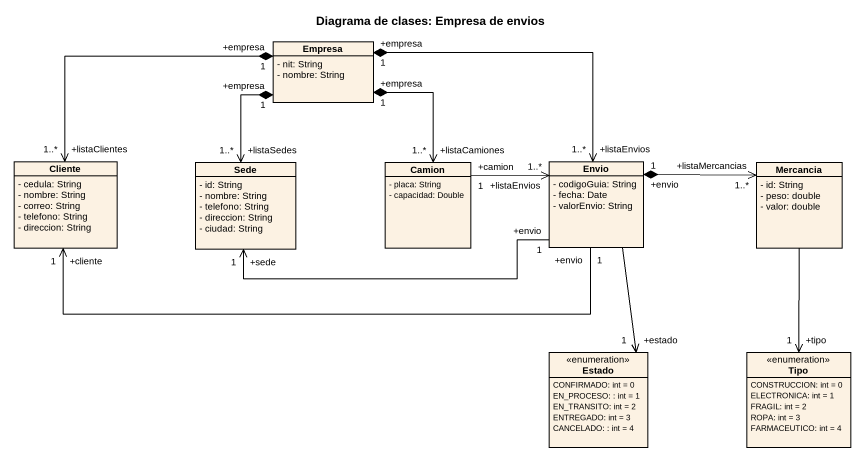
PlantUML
@startuml
title Diagrama de clases: Empresa de envios
hide circle
hide empty members
skinparam classAttributeIconSize 0
class Empresa {
  - nit: String
  - nombre: String
}
class Cliente {
  - cedula: String
  - nombre: String
  - correo: String
  - telefono: String
  - direccion: String
}
class Sede {
  - id: String
  - nombre: String
  - telefono: String
  - direccion: String
  - ciudad: String
}
class Camion {
  - placa: String
  - capacidad: Double
}
class Envio {
  - codigoGuia: String
  - fecha: Date
  - valorEnvio: String
}
class Mercancia {
  - id: String
  - peso: double
  - valor: double
}
enum Estado {
  CONFIRMADO: int = 0
  EN_PROCESO: : int = 1
  EN_TRANSITO: int = 2
  ENTREGADO: int = 3
  CANCELADO: : int = 4
}
enum Tipo {
  CONSTRUCCION: int = 0
  ELECTRONICA: int = 1
  FRAGIL: int = 2
  ROPA: int = 3
  FARMACEUTICO: int = 4
}
Cliente "+listaClientes\n1..*" <-right-* "+empresa\n1" Empresa
Sede "+listaSedes\n1..*" <-up-* "+empresa\n1" Empresa
Camion "+listaCamiones\n1..*" <-up-* "+empresa\n1" Empresa
Camion "+camion\n1" -right-> "+listaEnvios\n1..*" Envio
Envio "+listaEnvios\n1..*" <-left-* "+empresa\n1" Empresa
Envio "+envio\n1" -left-> "+cliente\n1" Cliente
Envio "+envio\n1" -left-> "+sede\n1" Sede
Envio --> "+estado\n1" Estado
Mercancia "+listaMercancias\n1..*" <-left-* "+envio\n1" Envio
Mercancia --> "+tipo\n1" Tipo
@enduml
